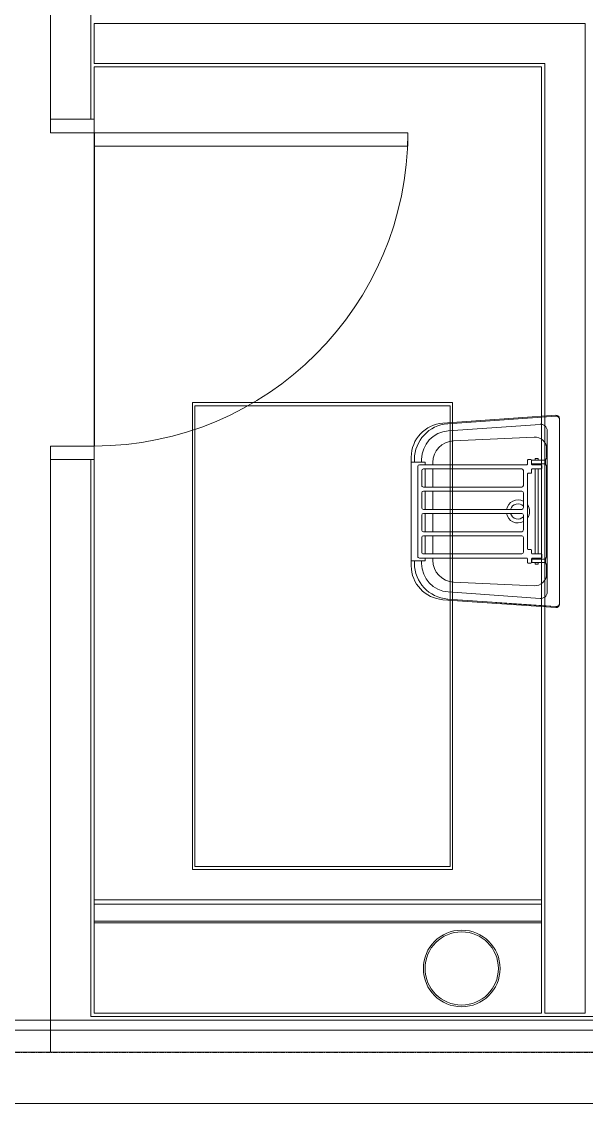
# Model space of a CAD drawing. Header units: millimetres. Extents: x -677815 to 476396, y -125373 to 39000.
# Drawn here: x 261167 to 262824, y -150 to 3026 of the extents above; entities that cross this region are included whole.
import ezdxf

# ---------------------------------------------------------------- set-up
doc = ezdxf.new("R2010")
doc.units = ezdxf.units.MM
doc.linetypes.add('Xref building Toll$0$Grid Line', pattern=[22.225, 12.7, -3.175, 3.175, -3.175])
for name, color, linetype, lineweight in [('AM_BOR', 4, 'Continuous', 25), ('Xref building Toll$0$A-DOOR', 31, 'Continuous', 9), ('Xref building Toll$0$A-DOOR-HDLN', 31, 'Continuous', 9), ('Xref building Toll$0$A-FLOR', 192, 'Continuous', 25), ('Xref building Toll$0$A-WALL', 113, 'Continuous', 9), ('Xref building Toll$0$A-WALL-PATT', 111, 'Continuous', 9), ('Xref building Toll$0$P-PIPE', 3, 'Continuous', 9), ('Xref building Toll$0$P-SANR-FIXT', 6, 'Continuous', 9), ('Xref building Toll$0$Q-SPCQ', 91, 'Continuous', 9)]:
    doc.layers.add(name, color=color, linetype=linetype, lineweight=lineweight)
doc.layers.add('Xref building Toll$0$S-GRID', color=8, linetype='Continuous')

# ---------------------------------------------------------------- blocks, each defined once
blk = doc.blocks.new('Xref building Toll$0$Toll Grids')
at = {"layer": 'Xref building Toll$0$S-GRID', "linetype": 'Xref building Toll$0$Grid Line'}
blk.add_line((-9195.8, 0), (280997.7, 0), dxfattribs=at)
blk = doc.blocks.new('Xref building Toll$0$CSK_Cleaners Sink 01 - Standard-867426-MASTER GROUND FLOOR')
at = {"layer": 'Xref building Toll$0$P-SANR-FIXT'}
for p, q in [((-316, 225.3), (-292.8, -106)), ((-313.2, 225.3), (-291, -92)), ((238.8, 236), (-306, 236)), ((246.1, 225.3), (223.9, -92)), ((225.7, -106), (248.8, 225.3)), ((243.6, 189.6), (246.1, 225.3)), ((202.6, 200.1), (-269.3, 200.1)), ((-193.8, 198.1), (-216.9, 198.1)), ((-193.8, 198.5), (-193.8, 200.1)), ((-183.5, 194.8), (-193.8, 198.5)), ((-173.5, 194.8), (-183.5, 194.8)), ((-183.5, 194.8), (-183.5, 155)), ((-173.5, 194.8), (-163.3, 198.5)), ((-173.5, 155), (-173.5, 194.8)), ((97.5, 198.1), (-164.6, 198.1)), ((-163.3, 198.5), (-163.3, 200.1)), ((96.2, 198.5), (96.2, 200.1)), ((106.5, 194.8), (96.2, 198.5)), ((106.5, 194.8), (116.5, 194.8)), ((106.5, 194.8), (106.5, 155)), ((116.5, 194.8), (126.7, 198.5)), ((116.5, 155), (116.5, 194.8)), ((149.8, 198.1), (125.4, 198.1)), ((126.7, 198.5), (126.7, 200.1)), ((-270, -90.6), (-288.9, 178.8)), ((-251.8, 161.4), (-240.9, -74.8)), ((-188.5, 173.7), (-183.5, 173.7)), ((-188.5, 173.7), (-188.5, 164.2)), ((-183.5, 164.2), (-188.5, 164.2)), ((-173.5, 173.7), (-170.5, 173.7)), ((-170.5, 164.2), (-173.5, 164.2)), ((-170.5, 182), (-170.5, 156)), ((-160.5, 184), (-168.5, 184)), ((-158.5, 156), (-158.5, 182)), ((-158.5, 173.7), (91.5, 173.7)), ((91.5, 164.2), (-158.5, 164.2)), ((91.5, 182), (91.5, 156)), ((101.5, 184), (93.5, 184)), ((103.5, 156), (103.5, 182)), ((103.5, 173.7), (106.5, 173.7)), ((106.5, 164.2), (103.5, 164.2)), ((116.5, 173.7), (121.5, 173.7)), ((121.5, 164.2), (116.5, 164.2)), ((121.5, 164.2), (121.5, 173.7)), ((173.8, -74.8), (184.8, 161.4)), ((203, -90.6), (221.8, 178.8)), ((237.4, 101.2), (243.6, 189.6)), ((-185.5, 152), (-185.5, 144)), ((-172.5, 154), (-183.5, 154)), ((-183.5, 142), (-172.5, 142)), ((-170.5, 140), (-170.5, -175)), ((-147.5, 154), (-156.5, 154)), ((-153.5, 130), (-110, 130)), ((-145.5, 144), (-145.5, 152)), ((76.5, 142), (-143.5, 142)), ((-88, 130), (-44.5, 130)), ((-22.5, 130), (21, 130)), ((43, 130), (86.5, 130)), ((78.5, 152), (78.5, 144)), ((89.5, 154), (80.5, 154)), ((103.5, -175), (103.5, 140)), ((116.5, 154), (105.5, 154)), ((105.5, 142), (116.5, 142)), ((106.5, 155), (116.5, 155)), ((118.5, 144), (118.5, 152)), ((-158.5, -163), (-158.5, 125)), ((-105, 125), (-105, -163)), ((-93, -163), (-93, 125)), ((-39.5, 125), (-39.5, -163)), ((-27.5, -163), (-27.5, 125)), ((26, 125), (26, -163)), ((38, -163), (38, 125)), ((91.5, 125), (91.5, -163)), ((235.6, 74.9), (237.4, 101.2)), ((233.7, 47.7), (235.6, 74.9)), ((-178.5, -158.5), (-170.5, -158.5)), ((-178.5, -158.5), (-178.5, -199.6)), ((-177, -135.8), (-170.5, -135.8)), ((-158.5, -135.8), (-105, -135.8)), ((-158.5, -158.5), (-105, -158.5)), ((-93, -135.8), (-39.5, -135.8)), ((-93, -158.5), (-39.5, -158.5)), ((-27.5, -135.8), (26, -135.8)), ((26, -158.5), (-27.5, -158.5)), ((38, -135.8), (91.5, -135.8)), ((91.5, -158.5), (38, -158.5)), ((103.5, -135.8), (109.9, -135.8)), ((111.5, -158.5), (103.5, -158.5)), ((111.5, -199.6), (111.5, -158.5)), ((-186.2, -168.6), (-178.5, -168.6)), ((-186.2, -189.5), (-178.5, -189.5)), ((-165.5, -180), (98.5, -180)), ((-110, -168), (-153.5, -168)), ((-44.5, -168), (-88, -168)), ((21, -168), (-22.5, -168)), ((86.5, -168), (43, -168)), ((111.5, -168.6), (119.1, -168.6)), ((119.1, -189.5), (111.5, -189.5)), ((-193, -199), (126, -199)), ((111.5, -199.6), (-178.5, -199.6))]:
    blk.add_line(p, q, dxfattribs=at)
for centre, radius, start, end in [((-306, 226), 10, 90, 184), ((238.8, 226), 10, 356.0429, 90), ((-216.9, 163.1), 35, 90, 182.6501), ((149.8, 163.1), 35, 357.3499, 90), ((-168.5, 182), 2, 90, 180), ((-160.5, 182), 2, 0, 90), ((93.5, 182), 2, 90, 180), ((101.5, 182), 2, 360, 90), ((-183.5, 152), 2, 90, 180), ((-183.5, 144), 2, 180, 270), ((-172.5, 156), 2, 270, 0), ((-172.5, 140), 2, 360, 90), ((-156.5, 156), 2, 180, 270), ((-153.5, 125), 5, 90, 180), ((-147.5, 152), 2, 0, 90), ((-143.5, 144), 2, 180, 270), ((-110, 125), 5, 0, 90), ((-88, 125), 5, 90, 180), ((-33.5, 114), 33.9, 151.8079, 259.7979), ((-33.5, 114), 22.3, 134.1629, 254.3983), ((-33.5, 114), 33.9, 55.7582, 124.2418), ((-44.5, 125), 5, 0, 90), ((-33.5, 114), 33.9, 280.2021, 28.1921), ((-33.5, 114), 22.3, 285.6017, 45.8371), ((-22.5, 125), 5, 90, 180), ((21, 125), 5, 0, 90), ((43, 125), 5, 90, 180), ((76.5, 144), 2, 270, 360), ((80.5, 152), 2, 90, 180), ((86.5, 125), 5, 0, 90), ((89.5, 156), 2, 270, 360), ((105.5, 156), 2, 180, 270), ((105.5, 140), 2, 90, 180), ((116.5, 152), 2, 0, 90), ((116.5, 144), 2, 270, 0), ((-177, -71.8), 64, 182.6501, 270), ((109.9, -71.8), 64, 270, 357.3499), ((-193, -99), 100, 184, 270), ((126, -99), 100, 270, 356), ((-165.5, -175), 5, 180, 270), ((-153.5, -163), 5, 180, 270), ((-110, -163), 5, 270, 0), ((-88, -163), 5, 180, 270), ((-44.5, -163), 5, 270, 0), ((-22.5, -163), 5, 180, 270), ((21, -163), 5, 270, 0), ((43, -163), 5, 180, 270), ((86.5, -163), 5, 270, 0), ((98.5, -175), 5, 270, 0)]:
    blk.add_arc(centre, radius, start, end, dxfattribs=at)
for centre, major_axis, start_param, end_param in [((-186.2, -84.7), (105, 0), 3.211406, 4.712389), ((-186.2, -84.7), (84, 0), 3.211406, 4.712389), ((119.1, -84.7), (-84, 0), 1.570796, 3.071779), ((119.1, -84.7), (105, 0), 4.712389, 6.213372)]:
    blk.add_ellipse(centre, major_axis=major_axis, ratio=0.998129, start_param=start_param, end_param=end_param, dxfattribs=at)
for points, knots in [([(-303.2, 236), (-304, 236), (-305.6, 235.8), (-307.8, 235), (-309.7, 233.7), (-311.3, 232), (-312.5, 229.9), (-313.2, 227.6), (-313.2, 226.1), (-313.2, 225.3)], [0, 0, 0, 0, 0.00766744, 0.01533424, 0.02300042, 0.03066604, 0.0383312, 0.04599597, 0.05365021, 0.05365021, 0.05365021, 0.05365021]), ([(236.1, 236), (236.9, 236), (238.5, 235.8), (240.7, 235), (242.7, 233.7), (244.3, 232), (245.4, 229.9), (246.1, 227.6), (246.2, 226.1), (246.1, 225.3)], [0, 0, 0, 0, 0.00766744, 0.01533424, 0.02300042, 0.03066604, 0.0383312, 0.04599597, 0.05365021, 0.05365021, 0.05365021, 0.05365021]), ([(-289.2, 178.7), (-289.3, 180.3), (-289.2, 183.4), (-287.9, 188), (-285.5, 192.1), (-282.3, 195.5), (-278.4, 198.1), (-274, 199.7), (-270.8, 200.1), (-269.3, 200.1)], [0, 0, 0, 0, 0.0153475, 0.030694, 0.0460395, 0.0613842, 0.0767284, 0.092072, 0.1073944, 0.1073944, 0.1073944, 0.1073944]), ([(222.1, 178.7), (222.3, 180.3), (222.1, 183.4), (220.8, 188), (218.5, 192.1), (215.2, 195.5), (211.3, 198.1), (206.9, 199.7), (203.8, 200.1), (202.2, 200.1)], [0, 0, 0, 0, 0.0153475, 0.030694, 0.0460395, 0.0613842, 0.0767284, 0.092072, 0.1073944, 0.1073944, 0.1073944, 0.1073944])]:
    blk.add_open_spline(points, degree=3, knots=knots, dxfattribs=at)
blk = doc.blocks.new('Xref building Toll$0$_SBA 1SWING SPDoor 01a - 920W x 2700H CL-2126364-MASTER GROUND FLOOR')
at = {"layer": 'Xref building Toll$0$A-DOOR'}
for p, q in [((-500, -64), (-500, 64)), ((-460, 64), (-500, 64)), ((-500, 64), (-500, 64)), ((-460, 64), (-500, 64)), ((-500, 64), (-500, -64)), ((-460, 64), (-460, 64)), ((-460, 64), (-460, -64)), ((-460, -64), (-460, 64)), ((460, 64), (500, 64)), ((460, -64), (460, 64)), ((460, 64), (460, 64)), ((500, 64), (460, 64)), ((460, 64), (460, -64)), ((500, 64), (500, -64)), ((500, 64), (500, 64)), ((500, -64), (500, 64)), ((-500, -64), (-500, -64)), ((-500, -64), (-460, -64)), ((-500, -64), (-460, -64)), ((-460, -64), (-460, -64)), ((420, -64), (420, -984)), ((460, -64), (420, -64)), ((460, -984), (460, -64)), ((500, -64), (460, -64)), ((460, -64), (460, -64)), ((460, -64), (500, -64)), ((500, -64), (500, -64)), ((460, -984), (420, -984))]:
    blk.add_line(p, q, dxfattribs=at)
blk.add_arc((460, -64), 920, 180, 270, dxfattribs=at)
at = {"layer": 'Xref building Toll$0$A-DOOR-HDLN'}
blk.add_line((-460, -64), (460, -64), dxfattribs=at)
blk = doc.blocks.new('Xref building Toll$0$DWP_Downpipe - 225mm-1767178-MASTER GROUND FLOOR')
at = {"layer": 'Xref building Toll$0$P-PIPE'}
for radius, start, end in [(112.5, 360, 180), (112.5, 0, 180), (107.5, 0, 180), (107.5, 0, 180), (112.5, 180, 360), (112.5, 180, 360), (107.5, 180, 0), (107.5, 180, 360)]:
    blk.add_arc((-33.5, 236), radius, start, end, dxfattribs=at)
blk = doc.blocks.new('Xref building Toll$0$Stairway-Precision_Ladders-Super_Simplex_Disappearing_Stairway_Angle_Frame - S1144 - A - 30-1964788-MASTER GROUND FLOOR')
at = {"layer": 'Xref building Toll$0$Q-SPCQ'}
for p, q in [((-381, 812.8), (381, 812.8)), ((-381, -558.8), (-381, 812.8)), ((374.65, 803.275), (-374.65, 803.275)), ((-374.65, 803.275), (-374.65, -549.275)), ((374.65, -549.275), (374.65, 803.275)), ((381, 812.8), (381, -558.8)), ((381, -558.8), (-381, -558.8)), ((-374.65, -549.275), (374.65, -549.275))]:
    blk.add_line(p, q, dxfattribs=at)
blk = doc.blocks.new('Xref building Toll$0$building block 28092016')
at = {"layer": 'Xref building Toll$0$A-WALL-PATT', "lineweight": 9}
h = blk.add_hatch(dxfattribs=at)
h.set_pattern_fill('FP_1', color=256, style=0, pattern_type=2)
h.set_pattern_definition([(50, (714549.7, -811512), (3643.682, -318.78), [381, -4191]), (355, (714549.7, -811512), (-704.856, 3821.136), [304.8, -3352.8]), (100.451, (714853.3, -811538.5), (2938.852, 3502.332), [323.8, -3561.8]), (46.184, (714549.7, -810496), (5421.58, -840.856), [571.5, -6286.5]), (96.636, (715001.5, -810566), (4748.05, 4948.55), [485.7, -5342.7]), (351.184, (714549.7, -810496), (4748.1, 4948.51), [457.2, -5029.2]), (21, (715057.7, -810750), (3032.288, -2045.304), [381, -4191]), (326, (715057.7, -810750), (1236.04, 3683.76), [304.8, -3352.8]), (71.451, (715310.3, -810920.4), (4268.343, 1638.425), [323.8, -3561.8]), (37.5, (714549.7, -811512), (61.772, 1691.101), [167.64, -3144.52, 167.64, -3235.96, -3365.5]), (37.5, (714549.7, -811512), (61.772, 1691.101), [-6715.76, 167.64, -3197.86]), (7.5, (714549.7, -811512), (1336.393, 2003.611), [167.64, -1772.92, 167.64, -3068.32, -1282.7]), (7.5, (714549.7, -811512), (1336.393, 2003.611), [-5176.52, 167.64, -1115.06]), (327.5, (713416.8, -811512), (2711.818, -114.5786), [167.64, -1102.36, 167.64, -3794.76, -5257.8]), (327.5, (713416.8, -811512), (2711.818, -114.5786), [-5232.4, 167.64, -5090.16]), (317.5, (712908.8, -811512), (2962.586, 508.533), [167.64, -1483.36, 167.64, -2463.8, -3733.8]), (317.5, (712908.8, -811512), (2962.586, 508.533), [-4282.44, 167.64, -3566.16])])
h.paths.add_polyline_path([(992549.6, -671649.5), (992549.6, -671499.5), (943064.6, -671499.5), (943064.6, -671649.5), (992399.6, -671649.5)], flags=0)
at = {"layer": 'Xref building Toll$0$A-FLOR'}
blk.add_line((983929.6, -668799.5), (983929.6, -669719.5), dxfattribs=at)
at = {"layer": 'Xref building Toll$0$A-WALL', "lineweight": 18}
for p, q in [((983801.6, -666999.5), (983801.6, -668759.5)), ((983929.6, -668759.5), (983929.6, -668606.5)), ((983929.6, -668606.5), (985241.6, -668606.5)), ((985241.6, -668606.5), (985241.6, -671051.5)), ((983801.6, -668759.5), (983929.6, -668759.5)), ((983801.6, -669759.5), (983801.6, -671499.5)), ((983929.6, -669759.5), (983801.6, -669759.5)), ((983929.6, -671051.5), (983929.6, -669759.5)), ((985241.6, -671051.5), (983929.6, -671051.5)), ((983929.6, -671384.5), (983929.6, -671119.5)), ((983929.6, -671119.5), (985241.6, -671119.5)), ((985241.6, -671119.5), (985241.6, -671384.5)), ((992643.6, -671405.5), (929492.1, -671405.5)), ((985241.6, -671384.5), (983929.6, -671384.5)), ((929492.1, -671434.5), (992614.6, -671434.5)), ((983801.6, -671499.5), (982119.6, -671499.5)), ((992549.6, -671499.5), (983929.6, -671499.5)), ((983632.6, -671649.5), (992177.6, -671649.5))]:
    blk.add_line(p, q, dxfattribs=at)
at = {"layer": 'Xref building Toll$0$A-WALL'}
for p, q in [((983919.6, -668759.5), (983919.6, -666999.5)), ((985369.6, -668478.5), (983929.6, -668478.5)), ((983929.6, -668478.5), (983929.6, -668596.5)), ((985369.6, -668478.5), (985369.6, -671384.5)), ((985251.6, -668596.5), (983929.6, -668596.5)), ((985251.6, -668596.5), (985251.6, -671384.5)), ((983919.6, -671394.5), (983919.6, -669759.5)), ((983929.6, -671051.5), (983929.6, -671119.5)), ((985241.6, -671119.5), (985241.6, -671051.5)), ((983929.6, -671064.5), (985241.6, -671064.5)), ((983929.6, -671114.5), (985241.6, -671114.5)), ((983919.6, -671394.5), (991611.6, -671394.5)), ((985251.6, -671384.5), (985369.6, -671384.5)), ((983801.6, -671499.5), (983919.6, -671499.5))]:
    blk.add_line(p, q, dxfattribs=at)
at = {"layer": 'Xref building Toll$0$A-DOOR', "rotation": 90}
blk.add_blockref('Xref building Toll$0$_SBA 1SWING SPDoor 01a - 920W x 2700H CL-2126364-MASTER GROUND FLOOR', (983865.6, -669259.5), dxfattribs=at)
at = {"layer": 'Xref building Toll$0$P-PIPE'}
blk.add_blockref('Xref building Toll$0$DWP_Downpipe - 225mm-1767178-MASTER GROUND FLOOR', (985041.2, -671489.4), dxfattribs=at)
at = {"layer": 'Xref building Toll$0$P-SANR-FIXT', "rotation": 269.9999994478744}
blk.add_blockref('Xref building Toll$0$CSK_Cleaners Sink 01 - Standard-867426-MASTER GROUND FLOOR', (985058.7, -669945), dxfattribs=at)
at = {"layer": 'Xref building Toll$0$Q-SPCQ', "extrusion": (0, 0, -1), "rotation": 180}
blk.add_blockref('Xref building Toll$0$Stairway-Precision_Ladders-Super_Simplex_Disappearing_Stairway_Angle_Frame - S1144 - A - 30-1964788-MASTER GROUND FLOOR', (-984599.6, -670150.5), dxfattribs=at)
blk = doc.blocks.new('Xref building Toll')
for name, p in [('Xref building Toll$0$Toll Grids', (0, 0)), ('Xref building Toll$0$building block 28092016', (-722549.6, 671499.5))]:
    blk.add_blockref(name, p)

msp = doc.modelspace()

# ---------------------------------------------------------------- block references
at = {"layer": 'AM_BOR'}
msp.add_blockref('Xref building Toll', (0, 0), dxfattribs=at)

doc.saveas('drawing.dxf')
